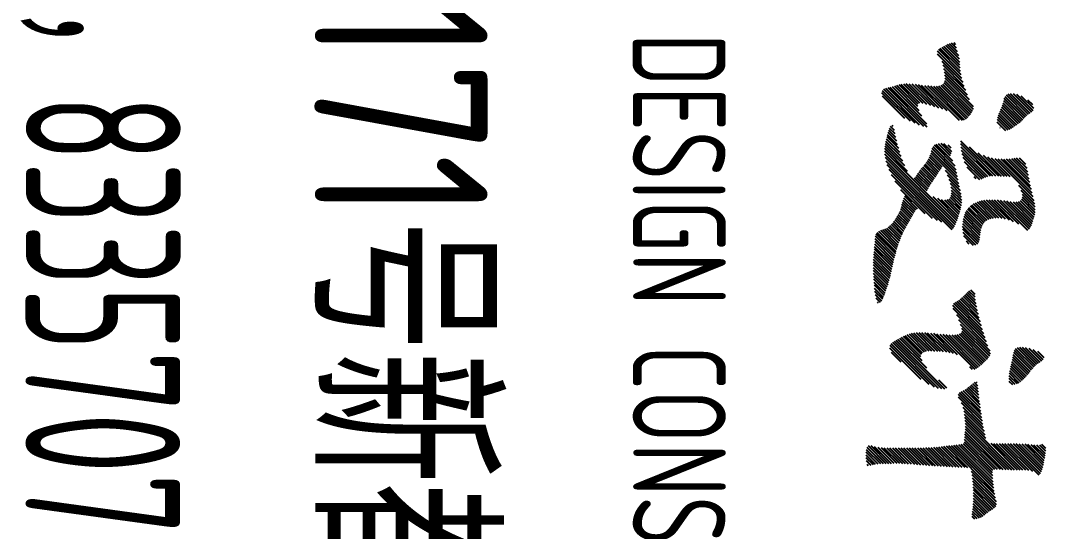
# Model space of a CAD drawing. Extents: x -144902 to 588294, y -160863 to 65494.
# Drawn here: x 297787 to 299444, y -81179 to -80353 of the extents above; entities that cross this region are included whole.
import ezdxf
from ezdxf.enums import TextEntityAlignment as Align

# ---------------------------------------------------------------- set-up
doc = ezdxf.new("R2010")
doc.units = 0
doc.header["$LTSCALE"] = 100
for name, color, linetype in [('1508', 2, 'CONTINUOUS'), ('DQ', 7, 'CONTINUOUS'), ('tk图框', 7, 'CONTINUOUS')]:
    doc.layers.add(name, color=color, linetype=linetype)
doc.styles.add('HZTXT', font='tssdeng.shx', dxfattribs={"width": 0.7, "bigfont": 'tssdchn.shx'})
doc.styles.add('HZTXT2', font='tssdeng.shx', dxfattribs={"width": 0.7, "bigfont": 'tssdchn.shx'})
doc.styles.add('TK', font='tssdeng.shx', dxfattribs={"width": 0.7, "bigfont": 'tssdchn.shx'})

# ---------------------------------------------------------------- blocks, each defined once
blk = doc.blocks.new('A$C00BC0004')
at = {"layer": 'DQ', "color": 2}
for p, q in [((-3062.3, -2058.4), (-3041.6, -2037.7)), ((-3060.3, -2051.9), (-3043.9, -2035.5)), ((-3057.2, -2044.4), (-3047.1, -2034.2)), ((-2907.9, -2079.2), (-2866, -2037.2)), ((-2907.8, -2074.5), (-2869.5, -2036.3)), ((-2907.6, -2069.8), (-2873.2, -2035.4)), ((-2907.3, -2065), (-2876.8, -2034.6)), ((-2906.9, -2060.2), (-2880.5, -2033.8)), ((-2906.8, -2037.6), (-2900.6, -2031.4)), ((-2906.5, -2055.3), (-2884.2, -2033)), ((-2906.2, -2050.5), (-2888, -2032.3)), ((-2906, -2041.2), (-2896.1, -2031.4)), ((-2905.9, -2045.7), (-2892, -2031.8)), ((-3473.6, -2083.5), (-3444.1, -2054.1)), ((-3472.5, -2078), (-3446.6, -2052.1)), ((-3470, -2071), (-3450.1, -2051)), ((-3463.8, -2060.3), (-3456, -2052.5)), ((-3368.9, -2113.5), (-3307.2, -2051.9)), ((-3368.3, -2108.4), (-3313.2, -2053.4)), ((-3325.6, -2074.8), (-3301.1, -2050.3)), ((-3317.6, -2071.2), (-3295.5, -2049.2)), ((-3311.2, -2069.3), (-3290.4, -2048.5)), ((-3306.6, -2069.2), (-3285.8, -2048.4)), ((-3303.3, -2070.4), (-3281.6, -2048.7)), ((-3300.9, -2072.5), (-3277.8, -2049.4)), ((-3300.2, -2094.2), (-3260.5, -2054.6)), ((-3299.4, -2075.5), (-3274.1, -2050.2)), ((-3299.4, -2088.9), (-3263.8, -2053.3)), ((-3298.7, -2079.3), (-3270.6, -2051.1)), ((-3298.7, -2083.8), (-3267.1, -2052.2)), ((-3064, -2073.6), (-3036.2, -2045.7)), ((-3063.9, -2069), (-3038.1, -2043.2)), ((-3063.4, -2064), (-3039.8, -2040.4)), ((-3063.3, -2077.4), (-3034, -2048.1)), ((-3061.6, -2080.2), (-3031.8, -2050.3)), ((-3059, -2082), (-3029.4, -2052.4)), ((-3055.7, -2083.2), (-3027, -2054.5)), ((-2908.2, -2092.9), (-2857.3, -2042)), ((-2908.2, -2097.4), (-2863.2, -2052.3)), ((-2908.1, -2083.8), (-2862.7, -2038.4)), ((-2908.1, -2088.3), (-2859.6, -2039.8)), ((-3473.9, -2088.3), (-3442.2, -2056.7)), ((-3473.3, -2092.2), (-3440.5, -2059.4)), ((-3471.7, -2095.1), (-3438.5, -2061.9)), ((-3469.2, -2097.2), (-3436.2, -2064.1)), ((-3466.1, -2098.5), (-3433.8, -2066.2)), ((-3462.6, -2099.5), (-3431.5, -2068.3)), ((-3459, -2100.4), (-3429.2, -2070.6)), ((-3370, -2078.7), (-3353, -2061.7)), ((-3369.9, -2074.1), (-3359.6, -2063.8)), ((-3369.4, -2082.6), (-3347.3, -2060.5)), ((-3368.7, -2086.4), (-3341.7, -2059.4)), ((-3368.2, -2090.5), (-3336.1, -2058.3)), ((-3368, -2103.6), (-3319.1, -2054.8)), ((-3368, -2094.7), (-3330.5, -2057.2)), ((-3367.9, -2099.1), (-3324.8, -2056)), ((-3301.9, -2109.4), (-3253, -2060.6)), ((-3301.5, -2104.6), (-3254.9, -2057.9)), ((-3300.9, -2099.5), (-3257.5, -2056)), ((-3052, -2084), (-3024.5, -2056.5)), ((-3048.2, -2084.7), (-3022, -2058.5)), ((-3044.4, -2085.4), (-3019.5, -2060.5)), ((-3040.7, -2086.2), (-3017, -2062.5)), ((-3037.1, -2087), (-3014.6, -2064.6)), ((-3033.4, -2087.9), (-3012.4, -2066.9)), ((-3029.8, -2088.7), (-3010.2, -2069.2)), ((-2908.3, -2110.9), (-2865.7, -2068.3)), ((-2908.2, -2101.9), (-2865.1, -2058.8)), ((-2908.2, -2106.4), (-2865.6, -2063.8)), ((-3455.6, -2101.5), (-3427.1, -2073)), ((-3452.3, -2102.6), (-3425.1, -2075.5)), ((-3449.1, -2103.9), (-3423.2, -2078)), ((-3445.9, -2105.2), (-3421.4, -2080.7)), ((-3442.7, -2106.6), (-3419.6, -2083.4)), ((-3439.5, -2107.8), (-3417.9, -2086.3)), ((-3302.2, -2118.7), (-3266.9, -2083.4)), ((-3302.1, -2114.1), (-3263, -2075)), ((-3026, -2089.4), (-3008.2, -2071.7)), ((-3022.1, -2090), (-3006.4, -2074.3)), ((-3018, -2090.5), (-3004.9, -2077.3)), ((-3013.8, -2090.7), (-3003.8, -2080.7)), ((-3009, -2090.5), (-3003.5, -2084.9)), ((-2945.6, -2161.7), (-2865.8, -2081.9)), ((-2940.9, -2161.5), (-2865.8, -2086.4)), ((-2908.4, -2120), (-2865.7, -2077.3)), ((-2908.3, -2115.4), (-2865.7, -2072.8)), ((-3436.1, -2108.9), (-3416.4, -2089.2)), ((-3432.4, -2109.7), (-3415, -2092.3)), ((-3428.2, -2110), (-3414.1, -2095.9)), ((-3378, -2140.6), (-3340.4, -2103)), ((-3373.9, -2132), (-3340.3, -2098.4)), ((-3371.5, -2125.1), (-3340.3, -2093.9)), ((-3369.9, -2119), (-3339.9, -2089.1)), ((-3302.2, -2123.2), (-3269.4, -2090.3)), ((-3301.9, -2127.4), (-3271, -2096.5)), ((-3301.4, -2131.4), (-3272.1, -2102.1)), ((-2936.3, -2161.4), (-2865.9, -2091)), ((-2931.9, -2161.5), (-2866.1, -2095.7)), ((-2927.7, -2161.8), (-2866.2, -2100.3)), ((-3418.9, -2105.2), (-3418.6, -2104.9)), ((-3397.2, -2168.8), (-3340.6, -2112.2)), ((-3392.9, -2169), (-3340.7, -2116.8)), ((-3387.8, -2154.9), (-3340.5, -2107.6)), ((-3300.7, -2135.2), (-3272.6, -2107.1)), ((-3299.8, -2138.8), (-3272.8, -2111.7)), ((-3298.7, -2142.1), (-3272.5, -2115.9)), ((-3297.3, -2145.3), (-3271.8, -2119.7)), ((-3101.2, -2169.1), (-3052.8, -2120.7)), ((-2923.5, -2162.1), (-2866.4, -2104.9)), ((-2919.4, -2162.5), (-2866.5, -2109.5)), ((-2915.2, -2162.8), (-2866.4, -2114)), ((-2910.9, -2162.9), (-2865.1, -2117.1)), ((-2907.9, -2164.4), (-2861.2, -2117.7)), ((-2907.1, -2168.1), (-2856.2, -2117.3)), ((-2906.6, -2172.1), (-2851.3, -2116.8)), ((-2906.1, -2176.1), (-2846.3, -2116.3)), ((-2905.6, -2180.1), (-2841.3, -2115.8)), ((-2905.1, -2184.1), (-2836.3, -2115.3)), ((-2904.6, -2188), (-2831.2, -2114.7)), ((-2863.5, -2151.4), (-2826, -2113.9)), ((-2857.9, -2150.4), (-2820.5, -2112.9)), ((-2852.8, -2149.7), (-2814.2, -2111.2)), ((-2847.8, -2149.2), (-2809.5, -2111)), ((-2843, -2148.9), (-2806.5, -2112.4)), ((-2838.3, -2148.7), (-2804.2, -2114.6)), ((-2833.6, -2148.5), (-2802.2, -2117.1)), ((-2829, -2148.4), (-2800.4, -2119.8)), ((-3387.8, -2168.4), (-3340.5, -2121)), ((-3382.4, -2167.5), (-3339.8, -2124.9)), ((-3376.9, -2166.5), (-3338.8, -2128.4)), ((-3371, -2165), (-3337.4, -2131.4)), ((-3364.1, -2162.7), (-3336, -2134.5)), ((-3295.8, -2148.2), (-3270.7, -2123.1)), ((-3294, -2150.9), (-3269.2, -2126.1)), ((-3292, -2153.4), (-3267.4, -2128.8)), ((-3289.8, -2155.7), (-3265.2, -2131.1)), ((-3287.3, -2157.7), (-3262.5, -2132.9)), ((-3284.7, -2159.5), (-3259.4, -2134.3)), ((-3281.8, -2161.1), (-3256.1, -2135.4)), ((-3278.6, -2162.5), (-3252.5, -2136.3)), ((-3275.3, -2163.6), (-3248.7, -2137)), ((-3271.7, -2164.6), (-3244.7, -2137.5)), ((-3140, -2172), (-3105.2, -2137.2)), ((-3138.2, -2174.7), (-3098.9, -2135.4)), ((-3136.6, -2177.6), (-3092.5, -2133.5)), ((-3134.8, -2180.2), (-3086.1, -2131.6)), ((-3131.9, -2181.8), (-3079.6, -2129.6)), ((-3126.6, -2181), (-3073, -2127.4)), ((-3116.5, -2175.5), (-3066.1, -2125.1)), ((-3108.4, -2171.9), (-3058.1, -2121.5)), ((-3094.6, -2167.1), (-3049.7, -2122.1)), ((-3089.8, -2166.7), (-3047, -2123.9)), ((-3086.9, -2168.4), (-3044.5, -2125.9)), ((-3085.2, -2171.1), (-3042.2, -2128.1)), ((-3084.2, -2174.6), (-3039.9, -2130.3)), ((-3083.8, -2187.6), (-3033.7, -2137.5)), ((-3083.7, -2178.6), (-3037.7, -2132.6)), ((-3083.6, -2182.9), (-3035.7, -2135)), ((-2993.7, -2164.9), (-2965.8, -2137)), ((-2992.3, -2168), (-2960.5, -2136.3)), ((-2990.6, -2170.8), (-2955.3, -2135.5)), ((-2988, -2172.7), (-2950, -2134.7)), ((-2983.3, -2172.5), (-2944.7, -2133.9)), ((-2974.1, -2167.8), (-2939.4, -2133)), ((-2967, -2165.1), (-2933.7, -2131.9)), ((-2961, -2163.6), (-2927.9, -2130.6)), ((-2955.5, -2162.7), (-2922.3, -2129.4)), ((-2950.4, -2162.1), (-2916.5, -2128.1)), ((-2824.5, -2148.4), (-2798.6, -2122.5)), ((-2820, -2148.4), (-2796.7, -2125.1)), ((-2815.6, -2148.5), (-2794.8, -2127.7)), ((-2811.2, -2148.6), (-2792.8, -2130.2)), ((-2807, -2148.8), (-2790.8, -2132.7)), ((-2802.9, -2149.2), (-2789.2, -2135.5)), ((-3499, -2194.2), (-3452.8, -2148.1)), ((-3494.7, -2194.4), (-3448.5, -2148.2)), ((-3491.4, -2195.6), (-3445.4, -2149.7)), ((-3489, -2197.8), (-3442.6, -2151.4)), ((-3487.4, -2200.6), (-3440, -2153.2)), ((-3355.2, -2158.3), (-3335, -2138)), ((-3339.9, -2147.4), (-3336.4, -2143.9)), ((-3267.9, -2165.2), (-3240.6, -2138)), ((-3263.9, -2165.7), (-3236.8, -2138.6)), ((-3259.6, -2165.9), (-3233.4, -2139.7)), ((-3254.9, -2165.7), (-3230.7, -2141.5)), ((-3249.9, -2165.2), (-3229, -2144.3)), ((-3244.1, -2163.9), (-3228.5, -2148.2)), ((-3156.3, -2152.4), (-3149.7, -2145.8)), ((-3155, -2155.6), (-3145, -2145.6)), ((-3152.9, -2158), (-3139.9, -2145)), ((-3150.6, -2160.2), (-3134.6, -2144.2)), ((-3148.3, -2162.3), (-3129, -2143.1)), ((-3146, -2164.6), (-3123.3, -2141.9)), ((-3143.9, -2166.9), (-3117.4, -2140.4)), ((-3141.9, -2169.4), (-3111.4, -2138.9)), ((-3085, -2202.4), (-3028.5, -2145.8)), ((-3084.6, -2197.4), (-3030, -2142.8)), ((-3084.1, -2192.5), (-3031.7, -2140.1)), ((-3032.4, -2154.2), (-3028.1, -2150)), ((-3007.9, -2143.2), (-3006.9, -2142.2)), ((-3007.1, -2146.9), (-3001.3, -2141.1)), ((-3005.2, -2149.5), (-2996.5, -2140.8)), ((-3003.1, -2151.9), (-2991.5, -2140.3)), ((-3001, -2154.2), (-2986.5, -2139.7)), ((-2998.9, -2156.7), (-2981.4, -2139.1)), ((-2997.1, -2159.3), (-2976.2, -2138.4)), ((-2995.3, -2162), (-2971, -2137.7)), ((-2798.9, -2149.8), (-2787.8, -2138.6)), ((-2794.9, -2150.3), (-2786.8, -2142.2)), ((-2790.7, -2150.5), (-2786.4, -2146.2)), ((-3550.3, -2196.2), (-3524.6, -2170.5)), ((-3548.8, -2199.2), (-3519.9, -2170.2)), ((-3547.2, -2202), (-3515.2, -2170.1)), ((-3545.3, -2204.6), (-3510.1, -2169.5)), ((-3542.9, -2206.7), (-3504.6, -2168.4)), ((-3537.9, -2206.3), (-3498.7, -2167)), ((-3526, -2198.8), (-3492.4, -2165.2)), ((-3519.9, -2197.2), (-3485.9, -2163.2)), ((-3514.4, -2196.2), (-3479, -2160.8)), ((-3509.1, -2195.4), (-3471.9, -2158.2)), ((-3503.9, -2194.7), (-3464, -2154.8)), ((-3486.5, -2222.2), (-3430.5, -2166.2)), ((-3486.4, -2204.1), (-3437.5, -2155.2)), ((-3486.1, -2217.2), (-3431.5, -2162.7)), ((-3485.8, -2208), (-3435.1, -2157.3)), ((-3485.7, -2212.4), (-3433.1, -2159.8)), ((-3342.3, -2190.2), (-3322.8, -2170.7)), ((-3335.2, -2187.7), (-3316.9, -2169.3)), ((-3328.8, -2185.7), (-3311.2, -2168.1)), ((-3323, -2184.4), (-3306.1, -2167.5)), ((-3317.8, -2183.7), (-3301.4, -2167.3)), ((-3313.4, -2183.7), (-3297, -2167.4)), ((-3309.5, -2184.4), (-3293, -2167.9)), ((-3306.3, -2185.7), (-3289.2, -2168.6)), ((-3303.8, -2187.7), (-3285.6, -2169.5)), ((-3302.3, -2190.6), (-3282.1, -2170.4)), ((-3235.5, -2159.8), (-3230.9, -2155.1)), ((-2904.1, -2192), (-2869.3, -2157.3)), ((-2903.6, -2196), (-2869.6, -2162)), ((-2903.1, -2200.1), (-2869.8, -2166.8)), ((-3556.1, -2179.6), (-3553.1, -2176.6)), ((-3555.7, -2183.7), (-3547.7, -2175.6)), ((-3554.6, -2187), (-3541.5, -2173.9)), ((-3553.3, -2190.2), (-3535.3, -2172.2)), ((-3551.8, -2193.2), (-3529.7, -2171.1)), ((-3487, -2227.1), (-3430.9, -2171)), ((-3393.3, -2200.8), (-3376.7, -2184.3)), ((-3393, -2205), (-3373.4, -2185.4)), ((-3392.9, -2196), (-3380.1, -2183.1)), ((-3392.1, -2208.6), (-3365.2, -2181.7)), ((-3390.6, -2211.6), (-3356.8, -2177.8)), ((-3390.6, -2189.1), (-3385.9, -2184.4)), ((-3388.2, -2213.6), (-3350.6, -2176.1)), ((-3385.2, -2215.1), (-3345.3, -2175.3)), ((-3381.7, -2216.1), (-3339.9, -2174.3)), ((-3380.9, -2291.7), (-3265.3, -2176.1)), ((-3378, -2217), (-3334.3, -2173.2)), ((-3376.1, -2291.4), (-3262.1, -2177.4)), ((-3371, -2290.7), (-3259.1, -2178.8)), ((-3365.2, -2289.5), (-3256.2, -2180.5)), ((-3358.8, -2287.6), (-3253.9, -2182.6)), ((-3349.9, -2193.3), (-3328.6, -2172)), ((-3307.4, -2213.7), (-3268.6, -2174.9)), ((-3304.4, -2206.2), (-3271.9, -2173.7)), ((-3302.6, -2199.9), (-3275.2, -2172.5)), ((-3301.8, -2194.6), (-3278.6, -2171.5)), ((-3086.7, -2217.5), (-3055.4, -2186.2)), ((-3086.2, -2212.5), (-3054.1, -2180.4)), ((-3085.6, -2207.4), (-3052.1, -2173.9)), ((-2902.7, -2204.2), (-2870.1, -2171.5)), ((-2902.4, -2208.3), (-2870.3, -2176.3)), ((-2902.1, -2212.5), (-2870.6, -2181)), ((-2901.9, -2216.8), (-2870.9, -2185.8)), ((-3488.1, -2237.2), (-3448.8, -2197.9)), ((-3487.5, -2232.1), (-3446.2, -2190.9)), ((-3374.6, -2218.1), (-3355.3, -2198.8)), ((-3371.4, -2219.3), (-3352.7, -2200.7)), ((-3368.4, -2220.8), (-3350, -2202.4)), ((-3351.5, -2284.8), (-3266.4, -2199.7)), ((-3087.6, -2231.8), (-3057.2, -2201.5)), ((-3087.4, -2227.2), (-3056.8, -2196.6)), ((-3087.1, -2222.4), (-3056.2, -2191.5)), ((-3075.1, -2273.3), (-2996.6, -2194.8)), ((-3073.5, -2276.1), (-2996.8, -2199.4)), ((-3010.8, -2204.5), (-2997.9, -2191.5)), ((-2901.7, -2221), (-2871.1, -2190.5)), ((-2901.5, -2225.3), (-2871.4, -2195.3)), ((-2901.3, -2229.7), (-2871.6, -2200)), ((-3489.6, -2252.2), (-3454.7, -2217.4)), ((-3489.2, -2247.3), (-3452.8, -2210.9)), ((-3488.7, -2242.3), (-3450.9, -2204.5)), ((-3365.5, -2222.4), (-3347.2, -2204.1)), ((-3362.8, -2224.2), (-3344.5, -2205.9)), ((-3360.3, -2226.2), (-3341.8, -2207.7)), ((-3357.8, -2228.2), (-3339.1, -2209.4)), ((-3355.4, -2230.3), (-3336.3, -2211.2)), ((-3352.9, -2232.3), (-3333.6, -2213)), ((-3350.4, -2234.3), (-3330.9, -2214.8)), ((-3347.9, -2236.3), (-3328.2, -2216.5)), ((-3345.3, -2238.1), (-3325.4, -2218.3)), ((-3343.1, -2280.8), (-3269, -2206.7)), ((-3342.6, -2239.9), (-3322.7, -2220)), ((-3332.7, -2274.9), (-3272.3, -2214.5)), ((-3087.6, -2236.4), (-3057.5, -2206.2)), ((-3087.4, -2240.7), (-3057.6, -2210.9)), ((-3087, -2244.7), (-3057.7, -2215.5)), ((-3086.2, -2248.5), (-3057.7, -2219.9)), ((-3071.7, -2278.9), (-2997.7, -2204.9)), ((-3069.7, -2281.3), (-2999.8, -2211.4)), ((-3066.9, -2283.1), (-3003.8, -2220)), ((-2901.2, -2234.1), (-2871.9, -2204.8)), ((-2901.1, -2238.5), (-2872.2, -2209.5)), ((-2901, -2242.9), (-2872.5, -2214.3)), ((-2901, -2247.3), (-2872.8, -2219.1)), ((-3489.8, -2256.9), (-3456.6, -2223.7)), ((-3489.5, -2261.1), (-3458.1, -2229.7)), ((-3488.9, -2265), (-3458.9, -2235)), ((-3486.2, -2275.7), (-3446.5, -2236)), ((-3485.2, -2279.3), (-3437.8, -2231.8)), ((-3484.3, -2282.8), (-3425, -2223.5)), ((-3483.4, -2286.4), (-3420.2, -2223.2)), ((-3482.5, -2290.1), (-3421, -2228.5)), ((-3481.3, -2293.3), (-3423.4, -2235.4)), ((-3339.9, -2241.7), (-3319.8, -2221.6)), ((-3337.3, -2243.6), (-3316.9, -2223.2)), ((-3318.9, -2265.7), (-3279.9, -2226.6)), ((-3085.3, -2252), (-3057.3, -2224.1)), ((-3084.1, -2255.3), (-3056.5, -2227.7)), ((-3082.8, -2258.5), (-3054.8, -2230.6)), ((-3081.4, -2261.6), (-3052.3, -2232.5)), ((-3079.8, -2264.5), (-3048.5, -2233.2)), ((-3078.3, -2267.5), (-3042.3, -2231.5)), ((-3076.7, -2270.4), (-3030.2, -2223.9)), ((-3062.9, -2283.5), (-3012.2, -2232.8)), ((-2901, -2251.8), (-2873.1, -2223.9)), ((-2901, -2256.3), (-2873.4, -2228.7)), ((-2901, -2260.8), (-2873.8, -2233.6)), ((-3488.1, -2268.7), (-3457.2, -2237.8)), ((-3487.2, -2272.2), (-3453.1, -2238.2)), ((-3478.9, -2295.4), (-3426.3, -2242.8)), ((-3475.3, -2296.3), (-3429.5, -2250.4)), ((-3308.3, -2259.5), (-3287.6, -2238.8)), ((-3305, -2260.7), (-3285.9, -2241.6)), ((-3301.6, -2261.8), (-3283.1, -2243.2)), ((-3298.2, -2262.9), (-3280.2, -2244.9)), ((-3294.7, -2263.9), (-3277.3, -2246.5)), ((-3291.2, -2264.9), (-3274.5, -2248.1)), ((-3287.7, -2265.9), (-3271.6, -2249.7)), ((-3284.4, -2267.1), (-3268.7, -2251.3)), ((-3281.3, -2268.4), (-3265.8, -2253)), ((-2901.1, -2278.8), (-2875.4, -2253.2)), ((-2901, -2265.3), (-2874.2, -2238.5)), ((-2901, -2269.8), (-2874.6, -2243.4)), ((-2901, -2274.3), (-2875.1, -2248.3)), ((-3470, -2295.5), (-3433.9, -2259.4)), ((-3404.2, -2288), (-3385.4, -2269.2)), ((-3400.6, -2288.9), (-3379, -2267.3)), ((-3396.9, -2289.8), (-3372.3, -2265.1)), ((-3393.2, -2290.5), (-3365.2, -2262.5)), ((-3389.3, -2291.1), (-3357.4, -2259.2)), ((-3385.2, -2291.5), (-3348.5, -2254.8)), ((-3278.2, -2269.9), (-3263, -2254.6)), ((-3275.3, -2271.5), (-3260.2, -2256.3)), ((-3272.6, -2273.2), (-3257.3, -2257.9)), ((-3269.9, -2274.9), (-3254.3, -2259.4)), ((-3267.3, -2276.9), (-3251.3, -2260.9)), ((-3264.8, -2278.9), (-3248.3, -2262.3)), ((-3262.4, -2281), (-3245.2, -2263.7)), ((-3260.2, -2283.3), (-3242, -2265.1)), ((-3258.2, -2285.7), (-3238.8, -2266.3)), ((-3256.4, -2288.4), (-3235.6, -2267.6)), ((-3254.9, -2291.4), (-3232.3, -2268.8)), ((-3253.8, -2294.9), (-3228.9, -2269.9)), ((-3055.9, -2281), (-3040.3, -2265.4)), ((-2901.3, -2292.5), (-2876.1, -2267.3)), ((-2901.2, -2287.9), (-2875.9, -2262.7)), ((-2901.1, -2283.4), (-2875.7, -2258)), ((-3422.9, -2279.8), (-3421.1, -2278)), ((-3421.1, -2282.5), (-3414.8, -2276.2)), ((-3418, -2283.9), (-3409.2, -2275.1)), ((-3414.7, -2285), (-3403.4, -2273.8)), ((-3411.2, -2286.1), (-3397.5, -2272.4)), ((-3407.7, -2287.1), (-3391.5, -2270.9)), ((-3252.8, -2298.3), (-3225.5, -2271)), ((-3251.3, -2301.3), (-3222.1, -2272.1)), ((-3249.3, -2303.8), (-3218.6, -2273.1)), ((-3246.8, -2305.7), (-3215.2, -2274.1)), ((-3243.5, -2306.9), (-3211.6, -2275.1)), ((-3239.3, -2307.3), (-3208.1, -2276)), ((-3235.1, -2307.5), (-3204.5, -2276.9)), ((-3230.9, -2307.8), (-3200.9, -2277.8)), ((-3226.7, -2308.1), (-3197.2, -2278.6)), ((-3222.6, -2308.5), (-3193.5, -2279.4)), ((-3218.5, -2308.9), (-3189.7, -2280.1)), ((-3214.4, -2309.2), (-3186, -2280.9)), ((-3210.2, -2309.5), (-3182.3, -2281.7)), ((-3205.9, -2309.8), (-3178.7, -2282.6)), ((-3201.7, -2310), (-3175.2, -2283.5)), ((-3197.3, -2310.1), (-3171.6, -2284.5)), ((-3192.8, -2310.2), (-3168.2, -2285.5)), ((-3188.3, -2310.1), (-3164.7, -2286.5)), ((-2904.7, -2313.9), (-2876, -2285.2)), ((-2903.4, -2308.1), (-2876, -2280.7)), ((-2902.3, -2302.5), (-2876.1, -2276.3)), ((-2901.5, -2297.2), (-2876.1, -2271.8)), ((-3183.6, -2309.9), (-3161.3, -2287.6)), ((-3178.8, -2309.6), (-3157.9, -2288.7)), ((-3174, -2309.3), (-3154.6, -2289.9)), ((-3169.1, -2308.9), (-3151.2, -2291)), ((-3164.3, -2308.5), (-3148, -2292.3)), ((-3159.3, -2308.1), (-3144.8, -2293.6)), ((-3154.3, -2307.6), (-3141.7, -2295)), ((-3149.2, -2306.9), (-3138.9, -2296.6)), ((-3143.6, -2305.9), (-3136.4, -2298.6)), ((-3136.6, -2303.3), (-3135.3, -2302.1)), ((-2904.6, -2318.3), (-2875.9, -2289.6)), ((-2902.2, -2320.4), (-2875.8, -2293.9)), ((-2898.6, -2321.3), (-2875.6, -2298.2)), ((-2894.4, -2321.6), (-2875.3, -2302.4)), ((-2890, -2321.7), (-2874.8, -2306.5)), ((-2885.5, -2321.6), (-2873.9, -2310.1)), ((-2880.7, -2321.3), (-2872.9, -2313.6)), ((-2874.6, -2319.7), (-2872.8, -2318))]:
    blk.add_line(p, q, dxfattribs=at)
at = {"layer": 'tk图框', "color": 2, "style": 'HZTXT', "width": 0.7}
blk.add_text('KING YEA  (CHINA FUZHOU ) ENGINEERING DESIGN CONSULTANTS ,LTD', height=150, dxfattribs=at).set_placement((-6285.8, -2698.7))
at = {"layer": 'tk图框', "color": 2}
for s, height, style, width, p in [('地址：福州市五一北路171号新都会花园广场6F', 280, 'HZTXT2', 0.8, (-3509.7, -3059.2)), ('0591-83357028，83357078，83357058', 250, 'TK', 0.6, (-3296.7, -3559))]:
    blk.add_text(s, height=height, dxfattribs=dict(at, style=style, width=width)).set_placement(p, align=Align.MIDDLE)
blk = doc.blocks.new('A1tk')
at = {"layer": 'tk图框'}
blk.add_blockref('A$C00BC0004', (83100, 58400), dxfattribs=at)

msp = doc.modelspace()

# ---------------------------------------------------------------- block references
at = {"layer": '1508', "rotation": 270}
msp.add_blockref('A1tk', (243075.8, -844.592), dxfattribs=at)

doc.saveas('drawing.dxf')
